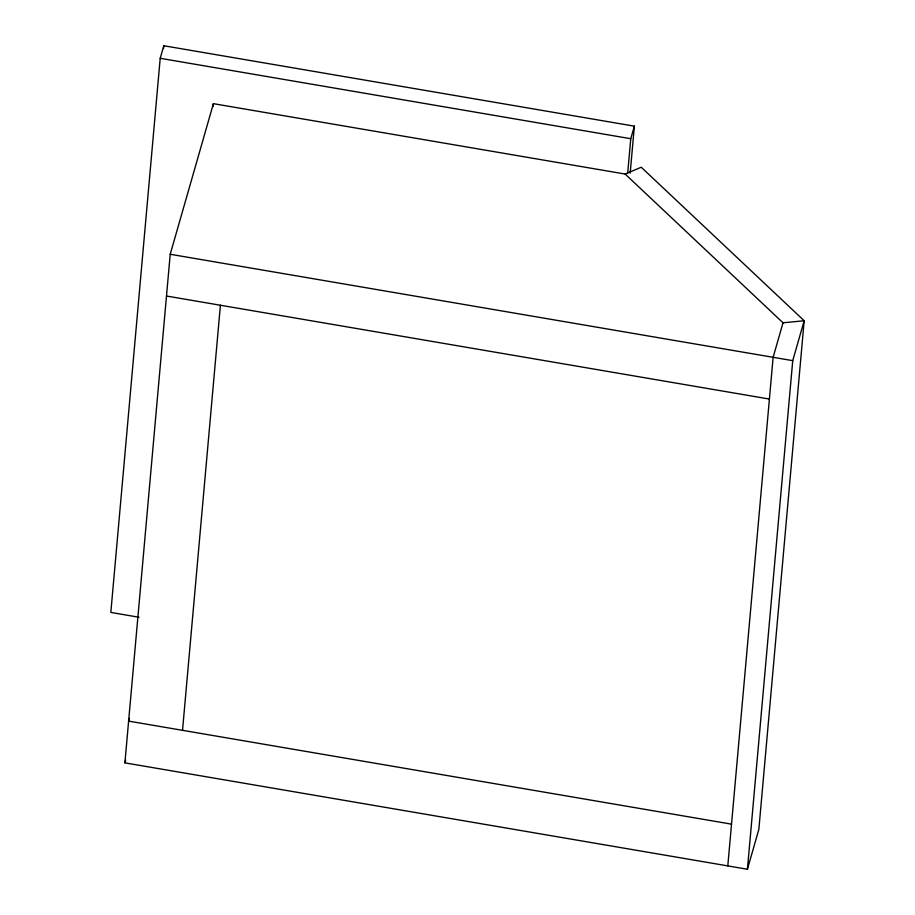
<?xml version="1.0" encoding="UTF-8"?>
<svg xmlns="http://www.w3.org/2000/svg" width="915" height="915" viewBox="0 0 915 915"><rect width="100%" height="100%" fill="white"/><g stroke="black" fill="none" stroke-linecap="round" stroke-linejoin="round"><path stroke-width="1.37" d="M630.183 173.061L634.37 126.167L163.796 45.75L160.205 58.297L110.829 612.432L139 617.248M163.545 48.587L163.796 45.75M124.898 762.858L170.213 254.267L213.401 103.669L625.139 174.044L641.243 167.239L804.171 320.753L758.855 829.345L747.418 869.25L124.898 762.858L125.675 760.125M213.149 106.46L213.401 103.669M182.531 730.33L220.412 305.233M627.724 172.821L630.767 138.714L634.37 126.167M727.802 865.899L773.129 357.308L783.023 322.801L625.139 174.044M747.418 869.25L792.733 360.659L804.171 320.753L783.023 322.801M129.404 718.378L128.615 721.112L731.531 824.152M160.205 58.297L630.767 138.714M170.213 254.267L792.733 360.659M166.496 296.025L769.401 399.054"/></g></svg>
